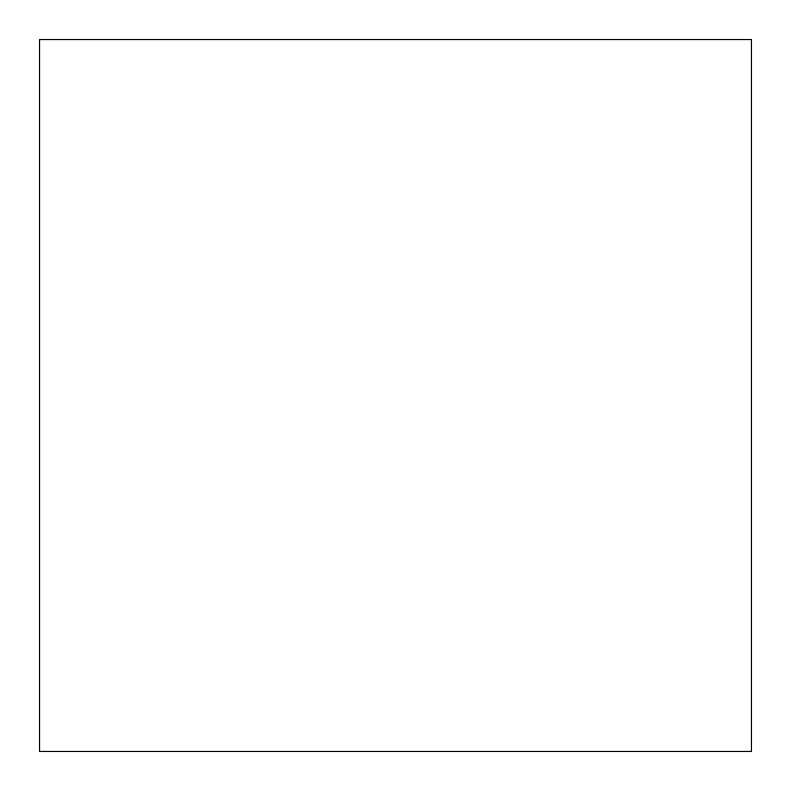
<?xml version="1.0" encoding="UTF-8"?>
<svg xmlns="http://www.w3.org/2000/svg" width="791" height="791" viewBox="0 0 791 791"><rect width="100%" height="100%" fill="white"/><g stroke="black" fill="none" stroke-linecap="round" stroke-linejoin="round"><path stroke-width="1.19" d="M751.45 39.55L39.55 39.55L39.55 751.45L751.45 751.45L751.45 39.55"/></g></svg>
